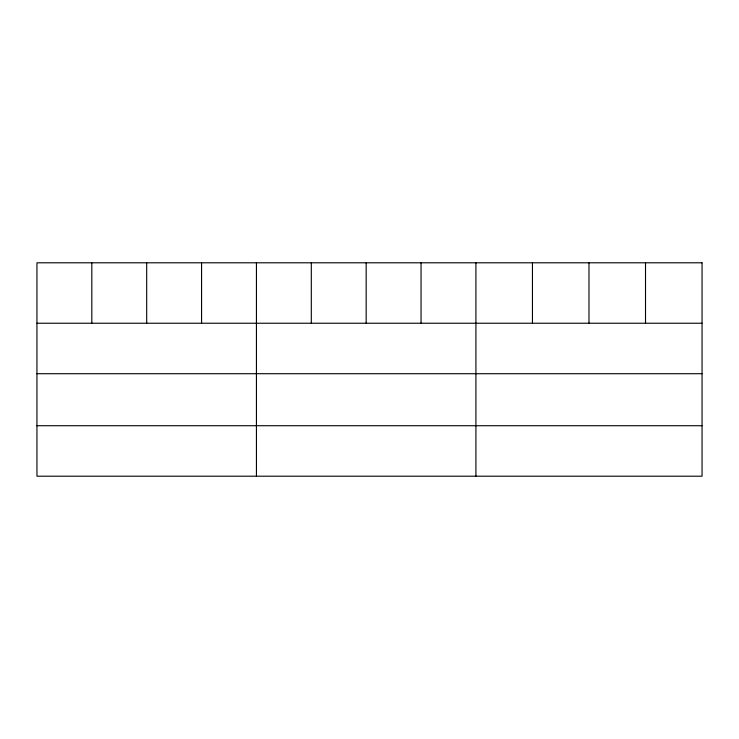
<?xml version="1.0" encoding="UTF-8"?>
<svg xmlns="http://www.w3.org/2000/svg" width="739" height="739" viewBox="0 0 739 739"><rect width="100%" height="100%" fill="white"/><g stroke="black" fill="none" stroke-linecap="round" stroke-linejoin="round"><path stroke-width="1.11" d="M36.95 323.229L702.05 323.229M36.95 373.712L702.05 373.712M36.95 425.719L702.05 425.719M645.516 262.798L645.516 323.229M588.983 262.798L588.983 323.229M532.449 262.798L532.449 323.229M475.916 262.798L475.916 476.202M421.045 262.798L421.045 323.229M366.174 262.798L366.174 323.229M311.304 262.798L311.304 323.229M256.433 262.798L256.433 476.202M201.562 262.798L201.562 323.229M146.691 262.798L146.691 323.229M91.821 262.798L91.821 323.229M702.05 262.798L36.95 262.798L36.95 476.202L702.05 476.202L702.05 262.798"/></g></svg>
